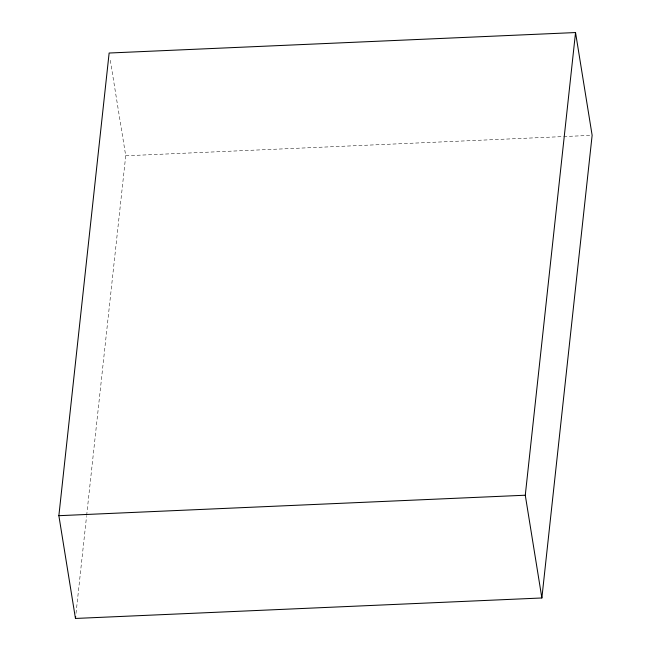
<?xml version="1.0" encoding="UTF-8"?>
<svg xmlns="http://www.w3.org/2000/svg" width="651" height="651" viewBox="0 0 651 651"><rect width="100%" height="100%" fill="white"/><g stroke="black" fill="none" stroke-linecap="round" stroke-linejoin="round"><path stroke-width="0.49" stroke-dasharray="3.25 2.44" d="M76.012 613.397L86.542 516.422M86.656 515.413L125.724 155.784L109.938 58.012M125.724 155.784L562.667 136.604M563.676 136.564L591.116 135.359"/><path stroke-width="0.98" d="M58.867 515.69L109.132 53.024L575.541 32.55L592.133 135.31L541.868 597.976L75.459 618.45L58.867 515.69L525.276 495.216L575.541 32.55M75.459 618.45L75.679 616.432M525.276 495.216L541.868 597.976"/></g></svg>
